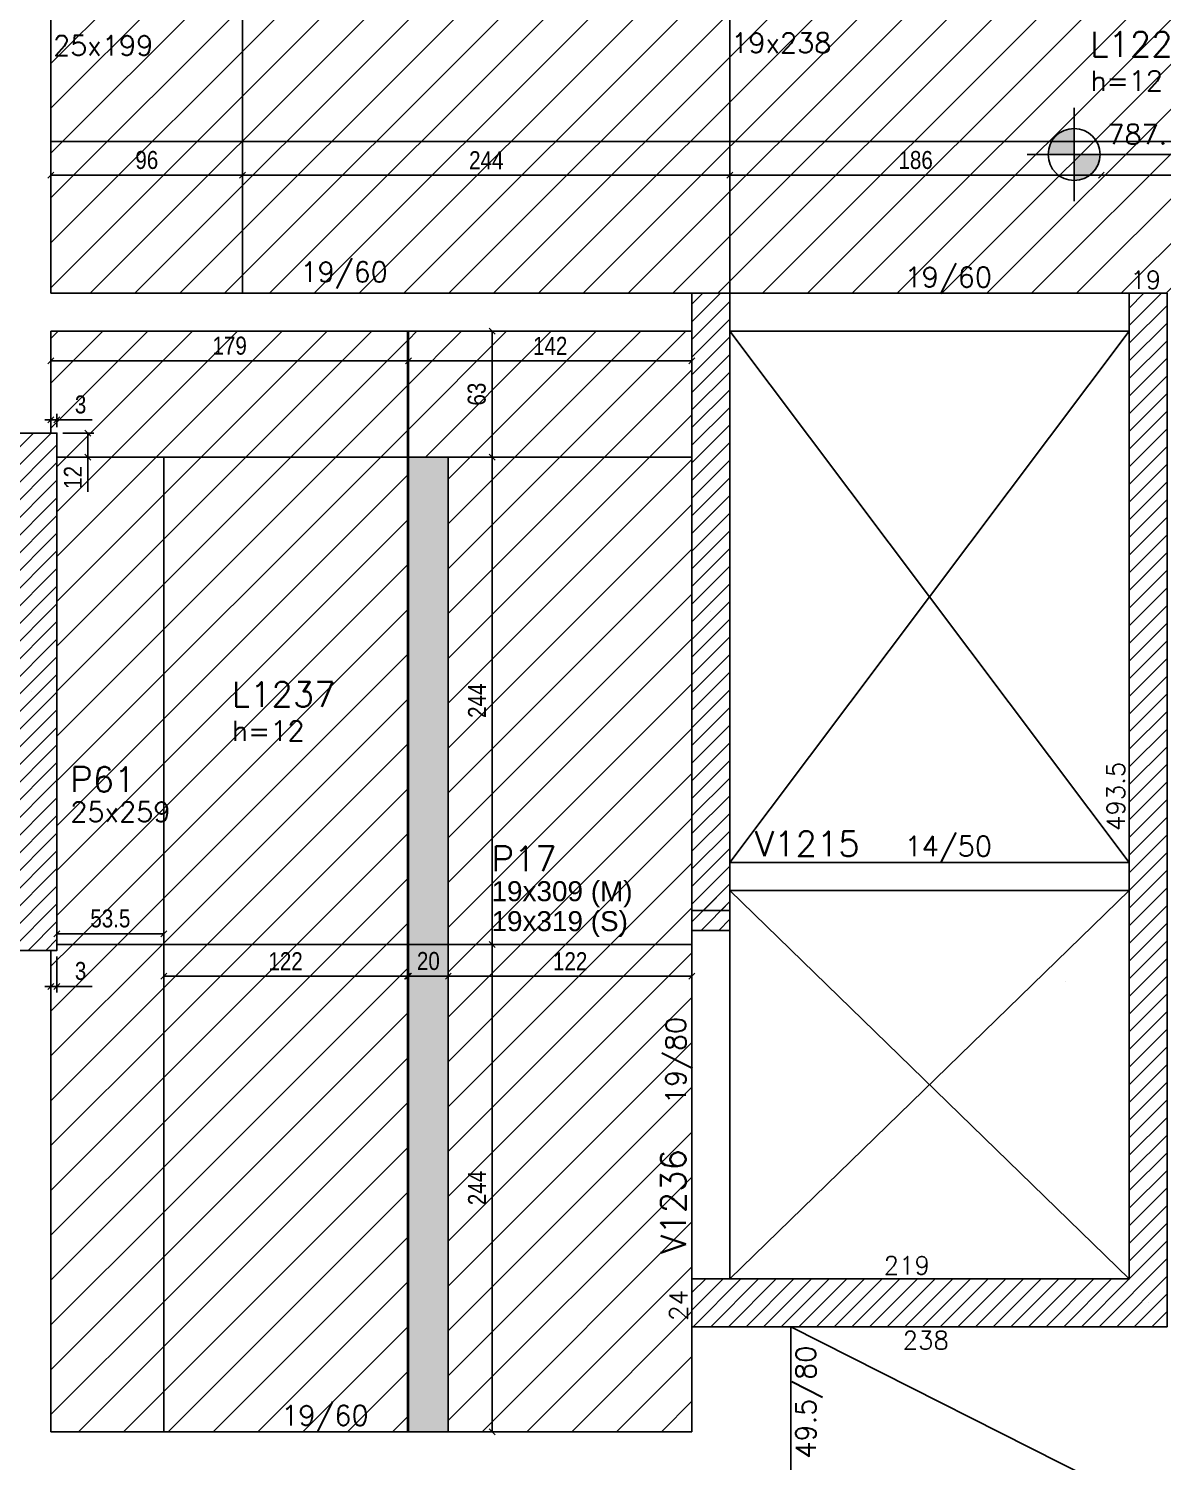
# Model space of a CAD drawing. Extents: x 1860 to 8661, y -614 to 3008.
# Drawn here: x 3422 to 3990, y 425 to 1142 of the extents above; entities that cross this region are included whole.
import ezdxf

# ---------------------------------------------------------------- set-up
doc = ezdxf.new("R2010")
doc.units = 0
for name, color, linetype in [('242', 12, 'Continuous'), ('COTA', 241, 'Continuous'), ('F-LAJES-DIM', 2, 'Continuous'), ('F-LAJES-NOME', 4, 'Continuous'), ('F-NÍVEL-PLANTA', 2, 'Continuous'), ('F-PILARES-DIM', 172, 'Continuous'), ('F-PILARES-HACH', 174, 'Continuous'), ('F-PILARES-NOME', 170, 'Continuous'), ('F-PILARES-S', 170, 'Continuous'), ('F-PILARES-V', 170, 'Continuous'), ('F-TEXTO', 6, 'Continuous'), ('F-VIGAS', 3, 'Continuous'), ('F-VIGAS-DIM', 2, 'Continuous'), ('F-VIGAS-NOME', 4, 'Continuous'), ('F-VÃO', 1, 'Continuous'), ('Painéis', 200, 'Continuous')]:
    doc.layers.add(name, color=color, linetype=linetype)
doc.layers.add('Hachura', color=251, linetype='Continuous', lineweight=9)
doc.styles.add('COTA TECNICA-50', font='techl___.ttf', dxfattribs={"height": 9})
doc.styles.add('MCP', font='romans.shx')
doc.styles.get("Standard").update_dxf_attribs({"font": 'arial.ttf'})
doc.dimstyles.new('COTA PAINEL-50', dxfattribs={"dimtxt": 9, "dimasz": 3, "dimexe": 3, "dimexo": 3, "dimgap": 3, "dimtad": 1, "dimdec": 1, "dimzin": 12, "dimdsep": 46, "dimtxsty": 'COTA TECNICA-50', "dimblk1": 'OBLIQUE', "dimblk2": 'OBLIQUE', "dimsah": 1, "dimcen": 0.9, "dimclrd": 4, "dimclre": 4, "dimclrt": 240, "dimadec": 1, "dimazin": 3, "dimtfac": 1, "dimtdec": 1, "dimtmove": 0, "dimatfit": 3, "dimfxl": 1, "dimtolj": 1, "dimtzin": 12, "dimarcsym": 0})
pattern_1 = [(45, (3973.15, 515.9404), (-4.419417, 4.419417), [])]
pattern_2 = [(45, (0, -425.763), (-11.22532, 11.22532), [])]

# ---------------------------------------------------------------- blocks, each defined once
blk = doc.blocks.new('Nível - Planta')
at = {"layer": 'F-NÍVEL-PLANTA'}
h = blk.add_hatch(color=71, dxfattribs=at)
h.paths.add_polyline_path([(0, 0), (0, 0.26, 0.414214), (-0.26, 0)])
h.paths.add_polyline_path([(0.26, 0), (0, 0), (0, -0.26, 0.414214)])
for p, q in [((0, -0.469), (0, 0.469)), ((-0.469, 0), (1.704, 0))]:
    blk.add_line(p, q, dxfattribs=at)
blk.add_circle((0, 0), 0.26, dxfattribs=at)
at = {"layer": 'F-TEXTO', "color": 3, "style": 'MCP'}
blk.add_attdef('NÍVEL', (0.333, 0.102), '', height=0.2, dxfattribs=at)
blk = doc.blocks.new('_Oblique')
at = {"color": 0, "linetype": 'ByBlock', "lineweight": -2}
blk.add_line((-0.5, -0.5), (0.5, 0.5), dxfattribs=at)
blk = doc.blocks.new('*D79')
at = {"layer": 'COTA', "color": 4, "lineweight": -2, "transparency": 16777216}
for p, q in [((3436.15, 686.44), (3436.15, 691.67)), ((3489.65, 686.44), (3489.65, 691.67)), ((3436.15, 688.67), (3489.65, 688.67))]:
    blk.add_line(p, q, dxfattribs=at)
at = {"layer": 'Defpoints', "color": 0, "transparency": 16777216}
for p in [(3436.15, 683.44), (3489.65, 688.67), (3489.65, 683.44)]:
    blk.add_point(p, dxfattribs=at)
at = {"layer": 'COTA', "color": 4, "lineweight": -2, "transparency": 16777216, "xscale": 3, "yscale": 3, "zscale": 3, "rotation": 180}
blk.add_blockref('_Oblique', (3436.15, 688.67), dxfattribs=at)
at = {"layer": 'COTA', "color": 4, "lineweight": -2, "transparency": 16777216, "xscale": 3, "yscale": 3, "zscale": 3}
blk.add_blockref('_Oblique', (3489.65, 688.67), dxfattribs=at)
at = {"layer": 'COTA', "color": 240, "transparency": 16777216, "insert": (3462.9, 696.37), "char_height": 9, "attachment_point": 5, "style": 'COTA TECNICA-50'}
blk.add_mtext('\\A1;53.5', dxfattribs=at)
blk = doc.blocks.new('*D80')
at = {"layer": 'COTA', "color": 4, "lineweight": -2, "transparency": 16777216}
for p, q in [((3489.65, 680.44), (3489.65, 664.47)), ((3611.65, 680.44), (3611.65, 664.47)), ((3489.65, 667.47), (3611.65, 667.47))]:
    blk.add_line(p, q, dxfattribs=at)
at = {"layer": 'Defpoints', "color": 0, "transparency": 16777216}
for p in [(3489.65, 683.44), (3611.65, 683.44), (3611.65, 667.47)]:
    blk.add_point(p, dxfattribs=at)
at = {"layer": 'COTA', "color": 4, "lineweight": -2, "transparency": 16777216, "xscale": 3, "yscale": 3, "zscale": 3, "rotation": 180}
blk.add_blockref('_Oblique', (3489.65, 667.47), dxfattribs=at)
at = {"layer": 'COTA', "color": 4, "lineweight": -2, "transparency": 16777216, "xscale": 3, "yscale": 3, "zscale": 3}
blk.add_blockref('_Oblique', (3611.65, 667.47), dxfattribs=at)
at = {"layer": 'COTA', "color": 240, "transparency": 16777216, "insert": (3550.65, 675.02), "char_height": 9, "attachment_point": 5, "style": 'COTA TECNICA-50'}
blk.add_mtext('\\A1;122', dxfattribs=at)
blk = doc.blocks.new('*D81')
at = {"layer": 'COTA', "color": 4, "lineweight": -2, "transparency": 16777216}
for p, q in [((3612.15, 680.44), (3612.15, 664.47)), ((3632.15, 680.44), (3632.15, 664.47)), ((3612.15, 667.47), (3632.15, 667.47))]:
    blk.add_line(p, q, dxfattribs=at)
at = {"layer": 'Defpoints', "color": 0, "transparency": 16777216}
for p in [(3612.15, 683.44), (3632.15, 683.44), (3632.15, 667.47)]:
    blk.add_point(p, dxfattribs=at)
at = {"layer": 'COTA', "color": 4, "lineweight": -2, "transparency": 16777216, "xscale": 3, "yscale": 3, "zscale": 3, "rotation": 180}
blk.add_blockref('_Oblique', (3612.15, 667.47), dxfattribs=at)
at = {"layer": 'COTA', "color": 4, "lineweight": -2, "transparency": 16777216, "xscale": 3, "yscale": 3, "zscale": 3}
blk.add_blockref('_Oblique', (3632.15, 667.47), dxfattribs=at)
at = {"layer": 'COTA', "color": 240, "transparency": 16777216, "insert": (3622.15, 675.06), "char_height": 9, "attachment_point": 5, "style": 'COTA TECNICA-50'}
blk.add_mtext('\\A1;20', dxfattribs=at)
blk = doc.blocks.new('*D82')
at = {"layer": 'COTA', "color": 4, "lineweight": -2, "transparency": 16777216}
for p, q in [((3632.15, 680.44), (3632.15, 664.47)), ((3754.15, 680.44), (3754.15, 664.47)), ((3632.15, 667.47), (3754.15, 667.47))]:
    blk.add_line(p, q, dxfattribs=at)
at = {"layer": 'Defpoints', "color": 0, "transparency": 16777216}
for p in [(3632.15, 683.44), (3754.15, 683.44), (3754.15, 667.47)]:
    blk.add_point(p, dxfattribs=at)
at = {"layer": 'COTA', "color": 4, "lineweight": -2, "transparency": 16777216, "xscale": 3, "yscale": 3, "zscale": 3, "rotation": 180}
blk.add_blockref('_Oblique', (3632.15, 667.47), dxfattribs=at)
at = {"layer": 'COTA', "color": 4, "lineweight": -2, "transparency": 16777216, "xscale": 3, "yscale": 3, "zscale": 3}
blk.add_blockref('_Oblique', (3754.15, 667.47), dxfattribs=at)
at = {"layer": 'COTA', "color": 240, "transparency": 16777216, "insert": (3693.15, 675.02), "char_height": 9, "attachment_point": 5, "style": 'COTA TECNICA-50'}
blk.add_mtext('\\A1;122', dxfattribs=at)
blk = doc.blocks.new('*D83')
at = {"layer": 'COTA', "color": 4, "lineweight": -2, "transparency": 16777216}
for p, q in [((3635.15, 683.44), (3657.1, 683.44)), ((3654.1, 439.44), (3654.1, 683.44)), ((3635.15, 439.44), (3657.1, 439.44))]:
    blk.add_line(p, q, dxfattribs=at)
at = {"layer": 'Defpoints', "color": 0, "transparency": 16777216}
for p in [(3632.15, 683.44), (3654.1, 683.44), (3632.15, 439.44)]:
    blk.add_point(p, dxfattribs=at)
at = {"layer": 'COTA', "color": 4, "lineweight": -2, "transparency": 16777216, "xscale": 3, "yscale": 3, "zscale": 3}
for p, rotation in [((3654.1, 683.44), 90), ((3654.1, 439.44), 270)]:
    blk.add_blockref('_Oblique', p, dxfattribs=dict(at, rotation=rotation))
at = {"layer": 'COTA', "color": 240, "transparency": 16777216, "insert": (3646.53, 561.44), "char_height": 9, "attachment_point": 5, "rotation": 90, "style": 'COTA TECNICA-50'}
blk.add_mtext('\\A1;244', dxfattribs=at)
blk = doc.blocks.new('*D84')
at = {"layer": 'COTA', "color": 4, "lineweight": -2, "transparency": 16777216}
for p, q in [((3635.15, 927.44), (3657.1, 927.44)), ((3654.1, 683.44), (3654.1, 927.44)), ((3635.15, 683.44), (3657.1, 683.44))]:
    blk.add_line(p, q, dxfattribs=at)
at = {"layer": 'Defpoints', "color": 0, "transparency": 16777216}
for p in [(3632.15, 927.44), (3654.1, 927.44), (3632.15, 683.44)]:
    blk.add_point(p, dxfattribs=at)
at = {"layer": 'COTA', "color": 4, "lineweight": -2, "transparency": 16777216, "xscale": 3, "yscale": 3, "zscale": 3}
for p, rotation in [((3654.1, 927.44), 90), ((3654.1, 683.44), 270)]:
    blk.add_blockref('_Oblique', p, dxfattribs=dict(at, rotation=rotation))
at = {"layer": 'COTA', "color": 240, "transparency": 16777216, "insert": (3646.53, 805.44), "char_height": 9, "attachment_point": 5, "rotation": 90, "style": 'COTA TECNICA-50'}
blk.add_mtext('\\A1;244', dxfattribs=at)
blk = doc.blocks.new('*D85')
at = {"layer": 'COTA', "color": 4, "lineweight": -2, "transparency": 16777216}
for p, q in [((3654.1, 927.44), (3654.1, 990.44)), ((3635.15, 927.44), (3657.1, 927.44))]:
    blk.add_line(p, q, dxfattribs=at)
at = {"layer": 'Defpoints', "color": 0, "transparency": 16777216}
for p in [(3654.1, 990.44), (3654.1, 990.44), (3632.15, 927.44)]:
    blk.add_point(p, dxfattribs=at)
at = {"layer": 'COTA', "color": 4, "lineweight": -2, "transparency": 16777216, "xscale": 3, "yscale": 3, "zscale": 3}
for p, rotation in [((3654.1, 990.44), 90), ((3654.1, 927.44), 270)]:
    blk.add_blockref('_Oblique', p, dxfattribs=dict(at, rotation=rotation))
at = {"layer": 'COTA', "color": 240, "transparency": 16777216, "insert": (3646.4, 958.94), "char_height": 9, "attachment_point": 5, "rotation": 90, "style": 'COTA TECNICA-50'}
blk.add_mtext('\\A1;63', dxfattribs=at)
blk = doc.blocks.new('*D86')
at = {"layer": 'COTA', "color": 4, "lineweight": -2, "transparency": 16777216}
for p, q in [((3433.15, 987.44), (3433.15, 972.57)), ((3612.15, 987.44), (3612.15, 972.57)), ((3433.15, 975.57), (3612.15, 975.57))]:
    blk.add_line(p, q, dxfattribs=at)
at = {"layer": 'Defpoints', "color": 0, "transparency": 16777216}
for p in [(3433.15, 990.44), (3612.15, 990.44), (3612.15, 975.57)]:
    blk.add_point(p, dxfattribs=at)
at = {"layer": 'COTA', "color": 4, "lineweight": -2, "transparency": 16777216, "xscale": 3, "yscale": 3, "zscale": 3, "rotation": 180}
blk.add_blockref('_Oblique', (3433.15, 975.57), dxfattribs=at)
at = {"layer": 'COTA', "color": 4, "lineweight": -2, "transparency": 16777216, "xscale": 3, "yscale": 3, "zscale": 3}
blk.add_blockref('_Oblique', (3612.15, 975.57), dxfattribs=at)
at = {"layer": 'COTA', "color": 240, "transparency": 16777216, "insert": (3522.65, 983.16), "char_height": 9, "attachment_point": 5, "style": 'COTA TECNICA-50'}
blk.add_mtext('\\A1;179', dxfattribs=at)
blk = doc.blocks.new('*D87')
at = {"layer": 'COTA', "color": 4, "lineweight": -2, "transparency": 16777216}
for p, q in [((3612.15, 987.44), (3612.15, 972.57)), ((3754.15, 987.44), (3754.15, 972.57)), ((3612.15, 975.57), (3754.15, 975.57))]:
    blk.add_line(p, q, dxfattribs=at)
at = {"layer": 'Defpoints', "color": 0, "transparency": 16777216}
for p in [(3612.15, 990.44), (3754.15, 990.44), (3754.15, 975.57)]:
    blk.add_point(p, dxfattribs=at)
at = {"layer": 'COTA', "color": 4, "lineweight": -2, "transparency": 16777216, "xscale": 3, "yscale": 3, "zscale": 3, "rotation": 180}
blk.add_blockref('_Oblique', (3612.15, 975.57), dxfattribs=at)
at = {"layer": 'COTA', "color": 4, "lineweight": -2, "transparency": 16777216, "xscale": 3, "yscale": 3, "zscale": 3}
blk.add_blockref('_Oblique', (3754.15, 975.57), dxfattribs=at)
at = {"layer": 'COTA', "color": 240, "transparency": 16777216, "insert": (3683.15, 983.13), "char_height": 9, "attachment_point": 5, "style": 'COTA TECNICA-50'}
blk.add_mtext('\\A1;142', dxfattribs=at)
blk = doc.blocks.new('*D88')
at = {"layer": 'COTA', "color": 4, "lineweight": -2, "transparency": 16777216}
for p, q in [((3433.15, 942.44), (3433.15, 949.02)), ((3436.15, 942.44), (3436.15, 949.02)), ((3433.15, 946.02), (3430.15, 946.02)), ((3433.15, 946.02), (3436.15, 946.02)), ((3436.15, 946.02), (3453.85, 946.02))]:
    blk.add_line(p, q, dxfattribs=at)
at = {"layer": 'Defpoints', "color": 0, "transparency": 16777216}
for p in [(3436.15, 946.02), (3433.15, 939.44), (3436.15, 939.44)]:
    blk.add_point(p, dxfattribs=at)
at = {"layer": 'COTA', "color": 4, "lineweight": -2, "transparency": 16777216, "xscale": 3, "yscale": 3, "zscale": 3}
blk.add_blockref('_Oblique', (3433.15, 946.02), dxfattribs=at)
at = {"layer": 'COTA', "color": 4, "lineweight": -2, "transparency": 16777216, "xscale": 3, "yscale": 3, "zscale": 3, "rotation": 180}
blk.add_blockref('_Oblique', (3436.15, 946.02), dxfattribs=at)
at = {"layer": 'COTA', "color": 240, "transparency": 16777216, "insert": (3448, 953.72), "char_height": 9, "attachment_point": 5, "style": 'COTA TECNICA-50'}
blk.add_mtext('\\A1;3', dxfattribs=at)
blk = doc.blocks.new('*D89')
at = {"layer": 'COTA', "color": 4, "lineweight": -2, "transparency": 16777216}
for p, q in [((3439.15, 939.44), (3454.67, 939.44)), ((3451.67, 939.44), (3451.67, 927.44)), ((3439.15, 927.44), (3454.67, 927.44)), ((3451.67, 927.44), (3451.67, 910.06))]:
    blk.add_line(p, q, dxfattribs=at)
at = {"layer": 'Defpoints', "color": 0, "transparency": 16777216}
for p in [(3436.15, 939.44), (3436.15, 927.44), (3451.67, 927.44)]:
    blk.add_point(p, dxfattribs=at)
at = {"layer": 'COTA', "color": 4, "lineweight": -2, "transparency": 16777216, "xscale": 3, "yscale": 3, "zscale": 3}
for p, rotation in [((3451.67, 939.44), 90), ((3451.67, 927.44), 270)]:
    blk.add_blockref('_Oblique', p, dxfattribs=dict(at, rotation=rotation))
at = {"layer": 'COTA', "color": 240, "transparency": 16777216, "insert": (3444.12, 917.25), "char_height": 9, "attachment_point": 5, "rotation": 90, "style": 'COTA TECNICA-50'}
blk.add_mtext('\\A1;12', dxfattribs=at)
blk = doc.blocks.new('*D90')
at = {"layer": 'COTA', "color": 4, "lineweight": -2, "transparency": 16777216}
for p, q in [((3433.15, 677.44), (3433.15, 659.37)), ((3436.15, 677.44), (3436.15, 659.37)), ((3433.15, 662.37), (3430.15, 662.37)), ((3433.15, 662.37), (3436.15, 662.37)), ((3436.15, 662.37), (3453.85, 662.37))]:
    blk.add_line(p, q, dxfattribs=at)
at = {"layer": 'Defpoints', "color": 0, "transparency": 16777216}
for p in [(3433.15, 680.44), (3436.15, 680.44), (3436.15, 662.37)]:
    blk.add_point(p, dxfattribs=at)
at = {"layer": 'COTA', "color": 4, "lineweight": -2, "transparency": 16777216, "xscale": 3, "yscale": 3, "zscale": 3}
blk.add_blockref('_Oblique', (3433.15, 662.37), dxfattribs=at)
at = {"layer": 'COTA', "color": 4, "lineweight": -2, "transparency": 16777216, "xscale": 3, "yscale": 3, "zscale": 3, "rotation": 180}
blk.add_blockref('_Oblique', (3436.15, 662.37), dxfattribs=at)
at = {"layer": 'COTA', "color": 240, "transparency": 16777216, "insert": (3448, 670.07), "char_height": 9, "attachment_point": 5, "style": 'COTA TECNICA-50'}
blk.add_mtext('\\A1;3', dxfattribs=at)
blk = doc.blocks.new('*D104')
at = {"layer": 'COTA', "color": 4, "lineweight": -2, "transparency": 16777216}
for p, q in [((3433.15, 1082.44), (3433.15, 1065.52)), ((3529.15, 1082.44), (3529.15, 1065.52)), ((3433.15, 1068.52), (3529.15, 1068.52))]:
    blk.add_line(p, q, dxfattribs=at)
at = {"layer": 'Defpoints', "color": 0, "transparency": 16777216}
for p in [(3433.15, 1085.44), (3529.15, 1085.44), (3529.15, 1068.52)]:
    blk.add_point(p, dxfattribs=at)
at = {"layer": 'COTA', "color": 4, "lineweight": -2, "transparency": 16777216, "xscale": 3, "yscale": 3, "zscale": 3, "rotation": 180}
blk.add_blockref('_Oblique', (3433.15, 1068.52), dxfattribs=at)
at = {"layer": 'COTA', "color": 4, "lineweight": -2, "transparency": 16777216, "xscale": 3, "yscale": 3, "zscale": 3}
blk.add_blockref('_Oblique', (3529.15, 1068.52), dxfattribs=at)
at = {"layer": 'COTA', "color": 240, "transparency": 16777216, "insert": (3481.15, 1076.14), "char_height": 9, "attachment_point": 5, "style": 'COTA TECNICA-50'}
blk.add_mtext('\\A1;96', dxfattribs=at)
blk = doc.blocks.new('*D105')
at = {"layer": 'COTA', "color": 4, "lineweight": -2, "transparency": 16777216}
for p, q in [((3529.15, 1082.44), (3529.15, 1065.52)), ((3773.15, 1082.44), (3773.15, 1065.52)), ((3529.15, 1068.52), (3773.15, 1068.52))]:
    blk.add_line(p, q, dxfattribs=at)
at = {"layer": 'Defpoints', "color": 0, "transparency": 16777216}
for p in [(3529.15, 1085.44), (3773.15, 1085.44), (3773.15, 1068.52)]:
    blk.add_point(p, dxfattribs=at)
at = {"layer": 'COTA', "color": 4, "lineweight": -2, "transparency": 16777216, "xscale": 3, "yscale": 3, "zscale": 3, "rotation": 180}
blk.add_blockref('_Oblique', (3529.15, 1068.52), dxfattribs=at)
at = {"layer": 'COTA', "color": 4, "lineweight": -2, "transparency": 16777216, "xscale": 3, "yscale": 3, "zscale": 3}
blk.add_blockref('_Oblique', (3773.15, 1068.52), dxfattribs=at)
at = {"layer": 'COTA', "color": 240, "transparency": 16777216, "insert": (3651.15, 1076.09), "char_height": 9, "attachment_point": 5, "style": 'COTA TECNICA-50'}
blk.add_mtext('\\A1;244', dxfattribs=at)
blk = doc.blocks.new('*D106')
at = {"layer": 'COTA', "color": 4, "lineweight": -2, "transparency": 16777216}
for p, q in [((3773.15, 1082.44), (3773.15, 1065.52)), ((3773.15, 1068.52), (3959.15, 1068.52))]:
    blk.add_line(p, q, dxfattribs=at)
at = {"layer": 'Defpoints', "color": 0, "transparency": 16777216}
for p in [(3773.15, 1085.44), (3959.15, 1068.52), (3959.15, 1068.52)]:
    blk.add_point(p, dxfattribs=at)
at = {"layer": 'COTA', "color": 4, "lineweight": -2, "transparency": 16777216, "xscale": 3, "yscale": 3, "zscale": 3, "rotation": 180}
blk.add_blockref('_Oblique', (3773.15, 1068.52), dxfattribs=at)
at = {"layer": 'COTA', "color": 4, "lineweight": -2, "transparency": 16777216, "xscale": 3, "yscale": 3, "zscale": 3}
blk.add_blockref('_Oblique', (3959.15, 1068.52), dxfattribs=at)
at = {"layer": 'COTA', "color": 240, "transparency": 16777216, "insert": (3866.15, 1076.13), "char_height": 9, "attachment_point": 5, "style": 'COTA TECNICA-50'}
blk.add_mtext('\\A1;186', dxfattribs=at)
blk = doc.blocks.new('*D107')
at = {"layer": 'COTA', "color": 4, "lineweight": -2, "transparency": 16777216}
blk.add_line((3959.15, 1068.52), (4081.15, 1068.52), dxfattribs=at)
at = {"layer": 'Defpoints', "color": 0, "transparency": 16777216}
for p in [(3959.15, 1068.52), (4081.15, 1068.52), (4081.15, 1068.52)]:
    blk.add_point(p, dxfattribs=at)
at = {"layer": 'COTA', "color": 4, "lineweight": -2, "transparency": 16777216, "xscale": 3, "yscale": 3, "zscale": 3, "rotation": 180}
blk.add_blockref('_Oblique', (3959.15, 1068.52), dxfattribs=at)
at = {"layer": 'COTA', "color": 4, "lineweight": -2, "transparency": 16777216, "xscale": 3, "yscale": 3, "zscale": 3}
blk.add_blockref('_Oblique', (4081.15, 1068.52), dxfattribs=at)
at = {"layer": 'COTA', "color": 240, "transparency": 16777216, "insert": (4020.15, 1076.07), "char_height": 9, "attachment_point": 5, "style": 'COTA TECNICA-50'}
blk.add_mtext('\\A1;122', dxfattribs=at)

msp = doc.modelspace()

# ---------------------------------------------------------------- hatches: boundary and pattern name
at = {"layer": 'F-PILARES-HACH', "linetype": 'Continuous'}
h = msp.add_hatch(dxfattribs=at)
h.set_pattern_fill('ANSI31', color=256, scale=50, style=0)
h.set_pattern_definition(pattern_1)
h.paths.add_polyline_path([(3754.15, 690.44), (3773.15, 690.44), (3773.15, 1009.44), (3754.15, 1009.44)], flags=16)
h = msp.add_hatch(dxfattribs=at)
h.set_pattern_fill('ANSI31', color=256, scale=50, style=0)
h.set_pattern_definition(pattern_1)
h.paths.add_polyline_path([(3754.15, 700.44), (3773.15, 700.44), (3773.15, 1009.44), (3754.15, 1009.44)], flags=16)
h = msp.add_hatch(dxfattribs=at)
h.set_pattern_fill('ANSI31', color=256, scale=50, style=0)
h.set_pattern_definition(pattern_1)
h.paths.add_polyline_path([(3992.15, 491.94), (3992.15, 1009.44), (3973.15, 1009.44), (3973.15, 515.94), (3754.15, 515.94), (3754.15, 491.94)], flags=16)
h = msp.add_hatch(dxfattribs=at)
h.set_pattern_fill('ANSI31', color=256, scale=50, style=0)
h.set_pattern_definition(pattern_1)
h.paths.add_polyline_path([(3411.15, 680.44), (3436.15, 680.44), (3436.15, 939.44), (3411.15, 939.44)], flags=16)
at = {"layer": 'Hachura', "linetype": 'ByBlock'}
h = msp.add_hatch(dxfattribs=at)
h.set_pattern_fill('ANSI31', color=256, scale=5)
h.set_pattern_definition([(45, (-178.398, -39.917), (-11.22532, 11.22532), [])])
h.paths.add_polyline_path([(3529.15, 1161.44), (3436.15, 1161.44), (3433.15, 1161.44), (3433.15, 1085.44), (3529.15, 1085.44)])
h.paths.add_polyline_path([(3529.15, 1085.44), (3433.15, 1085.44), (3433.15, 1009.44), (3529.15, 1009.44)])
h.paths.add_polyline_path([(3529.15, 1085.44), (3529.15, 1009.44), (3754.15, 1009.44), (3773.15, 1009.44), (3773.15, 1085.44)])
h.paths.add_polyline_path([(3773.15, 1085.44), (3773.15, 1161.44), (3754.15, 1161.44), (3529.15, 1161.44), (3529.15, 1085.44)])
h.paths.add_polyline_path([(3959.15, 1085.44), (3959.15, 1161.44), (3939.15, 1161.44), (3773.15, 1161.44), (3773.15, 1085.44)])
h.paths.add_polyline_path([(3959.15, 1009.44), (3959.15, 1085.44), (3773.15, 1085.44), (3773.15, 1009.44)])
h.paths.add_polyline_path([(4081.15, 1009.44), (4081.15, 1085.44), (3959.15, 1085.44), (3959.15, 1009.44), (3973.15, 1009.44), (3992.15, 1009.44)])
h.paths.add_polyline_path([(4081.15, 1085.44), (4081.15, 1161.44), (3959.15, 1161.44), (3959.15, 1085.44)])
h.paths.add_polyline_path([(4081.15, 1085.44), (4081.15, 1009.44), (4240.65, 1009.44), (4325.15, 1009.44), (4325.15, 1085.44)])
h.paths.add_polyline_path([(4325.15, 1085.44), (4325.15, 1161.44), (4177.15, 1161.44), (4081.15, 1161.44), (4081.15, 1085.44)])
h.paths.add_polyline_path([(4325.15, 1161.44), (4325.15, 1085.44), (4569.15, 1085.44), (4569.15, 1161.44)])
h.paths.add_polyline_path([(4325.15, 1085.44), (4325.15, 1009.44), (4418.65, 1009.44), (4569.15, 1009.44), (4569.15, 1085.44)])
h = msp.add_hatch(dxfattribs=at)
h.set_pattern_fill('ANSI31', color=256, scale=5)
h.set_pattern_definition(pattern_2)
h.paths.add_polyline_path([(3611.65, 927.44), (3611.65, 990.44), (3433.15, 990.44), (3433.15, 939.44), (3436.15, 939.44), (3436.15, 927.44)])
h.paths.add_polyline_path([(3489.65, 927.44), (3489.65, 683.44), (3611.65, 683.44), (3611.65, 927.44)])
h.paths.add_polyline_path([(3612.15, 990.44), (3612.15, 927.44), (3754.15, 927.44), (3754.15, 990.44)])
h.paths.add_polyline_path([(3754.15, 927.44), (3632.15, 927.44), (3632.15, 683.44), (3754.15, 683.44), (3754.15, 700.44)])
h.paths.add_polyline_path([(3436.15, 683.44), (3489.65, 683.44), (3489.65, 927.44), (3436.15, 927.44)])
h.paths.add_polyline_path([(3489.65, 439.44), (3611.65, 439.44), (3611.65, 683.44), (3489.65, 683.44)])
h.paths.add_polyline_path([(3632.15, 439.44), (3754.15, 439.44), (3754.15, 491.94), (3754.15, 515.94), (3754.15, 683.44), (3632.15, 683.44)])
h = msp.add_hatch(color=256, dxfattribs=at)
h.dxf.hatch_style = 1
h.paths.add_polyline_path([(3632.15, 927.44), (3612.15, 927.44), (3612.15, 683.44), (3632.15, 683.44)])
h.paths.add_polyline_path([(3632.15, 683.44), (3612.15, 683.44), (3612.15, 439.44), (3632.15, 439.44)])
h = msp.add_hatch(dxfattribs=at)
h.set_pattern_fill('ANSI31', color=256, scale=5)
h.set_pattern_definition(pattern_2)
h.paths.add_polyline_path([(3489.65, 683.44), (3436.15, 683.44), (3436.15, 680.44), (3433.15, 680.44), (3433.15, 439.44), (3489.65, 439.44)])

# ---------------------------------------------------------------- linework, layer by layer
at = {"layer": '242', "linetype": 'Continuous'}
for p, q in [((3763.65, 854.94), (3763.65, 854.94)), ((3763.65, 849.94), (3763.65, 849.94)), ((3423.65, 809.94), (3423.65, 809.94)), ((3941.2, 664.74), (3941.2, 664.74)), ((3982.65, 503.94), (3982.65, 503.94))]:
    msp.add_line(p, q, dxfattribs=at)
at = {"layer": 'F-PILARES-S', "linetype": 'Continuous'}
for points in [[(3754.15, 700.44), (3773.15, 700.44), (3773.15, 1009.44), (3754.15, 1009.44), (3754.15, 700.44)], [(3992.15, 491.94), (3992.15, 1009.44), (3973.15, 1009.44), (3973.15, 515.94), (3754.15, 515.94), (3754.15, 491.94), (3992.15, 491.94)], [(3411.15, 680.44), (3436.15, 680.44), (3436.15, 939.44), (3411.15, 939.44), (3411.15, 680.44)]]:
    msp.add_lwpolyline(points, dxfattribs=at)
at = {"layer": 'F-PILARES-V', "linetype": 'Continuous'}
msp.add_lwpolyline([(3754.15, 690.44), (3773.15, 690.44), (3773.15, 1009.44), (3754.15, 1009.44), (3754.15, 690.44)], dxfattribs=at)
at = {"layer": 'F-VIGAS'}
for points in [[(3433.15, 1009.44), (3433.15, 1161.44)], [(3754.15, 1009.44), (3433.15, 1009.44)], [(3973.15, 1009.44), (3773.15, 1009.44)], [(3433.15, 939.44), (3433.15, 990.44)], [(3433.15, 990.44), (3754.15, 990.44)], [(3773.15, 990.44), (3973.15, 990.44)], [(3973.15, 724.44), (3773.15, 724.44)], [(3773.15, 710.44), (3973.15, 710.44)], [(3754.15, 700.44), (3754.15, 515.94)], [(3773.15, 515.94), (3773.15, 700.44)], [(3433.15, 439.44), (3433.15, 680.44)], [(3754.15, 491.94), (3754.15, 439.44)], [(3803.65, 429.94), (3803.65, 491.94)], [(3754.15, 439.44), (3433.15, 439.44)], [(3803.65, 170.44), (3803.65, 429.94)]]:
    msp.add_lwpolyline(points, dxfattribs=at)
at = {"layer": 'F-VÃO'}
for p, q in [((3773.15, 724.44), (3973.15, 990.44)), ((3773.15, 990.44), (3973.15, 724.44)), ((3773.15, 515.94), (3973.15, 710.44)), ((3773.15, 710.44), (3973.15, 515.94)), ((3803.65, 491.94), (4538.65, 120.94))]:
    msp.add_line(p, q, dxfattribs=at)
at = {"layer": 'Painéis'}
for points in [[(3529.15, 1161.44), (3529.15, 1009.44)], [(3773.15, 1161.44), (3773.15, 1009.44)], [(4569.15, 1085.44), (3433.15, 1085.44)], [(3611.65, 990.44), (3611.65, 439.44)], [(3612.15, 990.44), (3612.15, 439.44)], [(3754.15, 927.44), (3436.15, 927.44)], [(3489.65, 927.44), (3489.65, 439.44)], [(3632.15, 927.44), (3632.15, 439.44)], [(3754.15, 683.44), (3436.15, 683.44)]]:
    msp.add_lwpolyline(points, dxfattribs=at)

# ---------------------------------------------------------------- block references
at = {"layer": 'F-NÍVEL-PLANTA', "linetype": 'Continuous', "xscale": 50, "yscale": 50, "zscale": 50}
msp.add_blockref('Nível - Planta', (3945.52, 1078.94), dxfattribs=at).add_auto_attribs({'NÍVEL': '787.16m'})

# ---------------------------------------------------------------- texts
at = {"layer": 'F-LAJES-DIM', "linetype": 'Continuous', "style": 'MCP'}
for p in [(3953.61, 1110.9), (3523.73, 785.39)]:
    msp.add_text('h=12', height=10, dxfattribs=at).set_placement(p)
at = {"layer": 'F-LAJES-NOME', "linetype": 'Continuous', "style": 'MCP'}
for s, p in [('L1224', (3953.61, 1127.9)), ('L1237', (3523.73, 802.39))]:
    msp.add_text(s, height=12.5, dxfattribs=at).set_placement(p)
at = {"layer": 'F-PILARES-DIM', "linetype": 'Continuous', "style": 'MCP'}
for s, height, p in [('25x199', 10, (3434.24, 1128.5)), ('19x238', 10, (3773.81, 1129.81)), ('19', 9, (3973.65, 1011.69)), ('25x259', 10, (3442.86, 744.8)), ('219', 9, (3850.15, 518.19)), ('238', 9, (3859.65, 480.69))]:
    msp.add_text(s, height=height, dxfattribs=at).set_placement(p)
for s, p in [('493.5', (3970.9, 740.19)), ('24', (3751.9, 494.94))]:
    msp.add_text(s, height=9, rotation=90, dxfattribs=at).set_placement(p)
at = {"layer": 'F-PILARES-DIM', "linetype": 'Continuous'}
for s, p in [('19x309 (M)', (3653.76, 705.07)), ('19x319 (S)', (3653.76, 690.07))]:
    msp.add_text(s, height=10, dxfattribs=at).set_placement(p)
at = {"layer": 'F-PILARES-NOME', "linetype": 'Continuous', "style": 'MCP'}
for s, p in [('P61', (3442.86, 759.8)), ('P17', (3653.76, 720.07))]:
    msp.add_text(s, height=12.5, dxfattribs=at).set_placement(p)
at = {"layer": 'F-VIGAS-DIM', "linetype": 'Continuous', "style": 'MCP'}
for s, p in [('19/60', (3558.13, 1015.12)), ('19/60', (3860.65, 1012.57)), ('14/50', (3860.65, 727.57)), ('19/60', (3548.5, 442.57))]:
    msp.add_text(s, height=10, dxfattribs=at).set_placement(p)
for s, p in [('19/80', (3751.02, 603.44)), ('49.5/80', (3816.15, 425.94))]:
    msp.add_text(s, height=10, rotation=90, dxfattribs=at).set_placement(p)
at = {"layer": 'F-VIGAS-NOME', "linetype": 'Continuous', "style": 'MCP'}
msp.add_text('V1215', height=12.5, dxfattribs=at).set_placement((3785.65, 727.57))
msp.add_text('V1236', height=12.5, rotation=90, dxfattribs=at).set_placement((3751.02, 528.44))

# ---------------------------------------------------------------- dimensions: what is measured, and where the dimension line sits
at = {"layer": 'COTA'}
for base, p1, p2, picture, middle in [((3529.15, 1068.52), (3433.15, 1085.44), (3529.15, 1085.44), '*D104', (3481.15, 1076.14)), ((3612.15, 975.57), (3433.15, 990.44), (3612.15, 990.44), '*D86', (3522.65, 983.16)), ((3436.15, 946.02), (3433.15, 939.44), (3436.15, 939.44), '*D88', (3448, 953.72)), ((3489.65, 688.67), (3436.15, 683.44), (3489.65, 683.44), '*D79', (3462.9, 696.37)), ((3632.15, 667.47), (3612.15, 683.44), (3632.15, 683.44), '*D81', (3622.15, 675.06)), ((3436.15, 662.37), (3433.15, 680.44), (3436.15, 680.44), '*D90', (3448, 670.07))]:
    dim = msp.add_linear_dim(base=base, p1=p1, p2=p2, dimstyle='COTA PAINEL-50', dxfattribs=at)
    dim.commit()
    dim.dimension.update_dxf_attribs({"geometry": picture, "text_midpoint": middle})
for base, p1, p2, picture, middle in [((3773.15, 1068.52), (3529.15, 1085.44), (3773.15, 1085.44), '*D105', (3651.15, 1076.09)), ((3959.15, 1068.52), (3773.15, 1085.44), (3959.15, 1068.52), '*D106', (3866.15, 1076.13)), ((4081.15, 1068.52), (3959.15, 1068.52), (4081.15, 1068.52), '*D107', (4020.15, 1076.07)), ((3754.15, 975.57), (3612.15, 990.44), (3754.15, 990.44), '*D87', (3683.15, 983.13)), ((3611.65, 667.47), (3489.65, 683.44), (3611.65, 683.44), '*D80', (3550.65, 675.02)), ((3754.15, 667.47), (3632.15, 683.44), (3754.15, 683.44), '*D82', (3693.15, 675.02))]:
    dim = msp.add_linear_dim(base=base, p1=p1, p2=p2, dimstyle='COTA PAINEL-50', override={"dimtmove": 1}, dxfattribs=at)
    dim.commit()
    dim.dimension.update_dxf_attribs({"geometry": picture, "text_midpoint": middle})
for base, p1, p2, picture, middle in [((3654.1, 990.44), (3632.15, 927.44), (3654.1, 990.44), '*D85', (3646.4, 958.94)), ((3654.1, 927.44), (3632.15, 683.44), (3632.15, 927.44), '*D84', (3646.53, 805.44))]:
    dim = msp.add_linear_dim(base=base, p1=p1, p2=p2, angle=90, dimstyle='COTA PAINEL-50', override={"dimtmove": 1}, dxfattribs=at)
    dim.commit()
    dim.dimension.update_dxf_attribs({"geometry": picture, "text_midpoint": middle})
for base, p1, p2, picture, middle in [((3451.67, 927.44), (3436.15, 939.44), (3436.15, 927.44), '*D89', (3444.12, 917.25)), ((3654.1, 683.44), (3632.15, 439.44), (3632.15, 683.44), '*D83', (3646.53, 561.44))]:
    dim = msp.add_linear_dim(base=base, p1=p1, p2=p2, angle=90, dimstyle='COTA PAINEL-50', dxfattribs=at)
    dim.commit()
    dim.dimension.update_dxf_attribs({"geometry": picture, "text_midpoint": middle})

doc.saveas('drawing.dxf')
